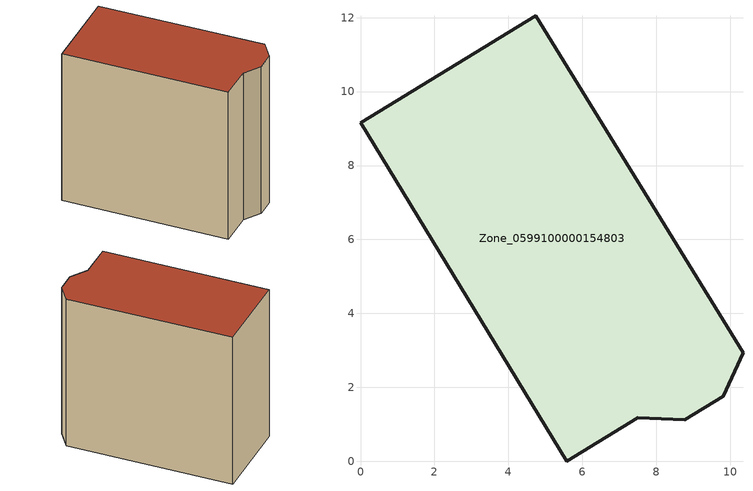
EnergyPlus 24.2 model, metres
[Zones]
Zone_0599100000154803
 floor ground (C_G): 0,9.15 4.74,12.05 10.35,2.93 9.81,1.75 8.78,1.12 7.5,1.18 5.58,0 z0
 wall outside (C_F): 4.74,12.05 0,9.15 5.58,0 7.5,1.18 8.78,1.12 9.81,1.75 10.35,2.93 4.74,12.05 z0:10.43
 roof outside (C_R): 10.35,2.93 4.74,12.05 0,9.15 5.58,0 7.5,1.18 8.78,1.12 9.81,1.75 z10.43
[BUILDING]
Pand.0599100000154803: North Axis=0; Terrain=City; Loads Convergence Tolerance Value=0.04; Temperature Convergence Tolerance Value=0.4; Solar Distribution=FullExterior; Maximum Number of Warmup Days=25; Minimum Number of Warmup Days=1
[Site:Location]
Rotterdam.The.Hague.AP_ZH_NLD Design_Conditions: Latitude=51.96; Longitude=4.45; Time Zone=1; Elevation=-4.5
[SITE:GROUNDTEMPERATURE:BUILDINGSURFACE]
18, 18, 18, 18, 18, 18, 18, 18, 18, 18, 18, 18
[MATERIAL] Thermal Absorptance=0.9; Solar Absorptance=0.7; Visible Absorptance=0.7
Name | Roughness | Thickness | Conductivity | Density | Specific Heat
G.TI.1946 | MediumSmooth | 0.15 | 1 | 540 | 1210
F.TI.1946 | Rough | 0.3 | 0.857143 | 1920 | 840
R.TI.1946 | MediumRough | 0.2 | 0.1 | 1500 | 1000
[CONSTRUCTION]
C_G: G.TI.1946
C_F: F.TI.1946
C_R: R.TI.1946
[ZONE]
Zone_0599100000154803: Type=1; Multiplier=1; Ceiling Height=Autocalculate; Volume=Autocalculate; Floor Area=autocalculate; Part of Total Floor Area=Yes
[ZONEINFILTRATION:DESIGNFLOWRATE]
Infil_Zone_0599100000154803: Zone or ZoneList or Space or SpaceList=Zone_0599100000154803; Schedule=AlwaysOn; Design Flow Rate Calculation Method=Flow/Area; Flow Rate per Floor Area=0.003; Constant Term Coefficient=1; Temperature Term Coefficient=0; Velocity Term Coefficient=0; Velocity Squared Term Coefficient=0
[HVACTEMPLATE:ZONE:IDEALLOADSAIRSYSTEM]
Zone_0599100000154803: Maximum Heating Supply Air Temperature=50; Minimum Cooling Supply Air Temperature=13; Maximum Heating Supply Air Humidity Ratio=0.0156; Minimum Cooling Supply Air Humidity Ratio=0.0077; Heating Limit=NoLimit; Cooling Limit=NoLimit; Dehumidification Control Type=ConstantSensibleHeatRatio; Cooling Sensible Heat Ratio=0.7; Dehumidification Setpoint=60; Humidification Control Type=None; Humidification Setpoint=30; Outdoor Air Method=None; Outdoor Air Flow Rate per Person=0.00944; Outdoor Air Flow Rate per Zone Floor Area=0; Outdoor Air Flow Rate per Zone=0; Demand Controlled Ventilation Type=None; Outdoor Air Economizer Type=NoEconomizer; Heat Recovery Type=None; Sensible Heat Recovery Effectiveness=0.7; Latent Heat Recovery Effectiveness=0.65
[ZONECONTROL:THERMOSTAT]
ThermostatControl_Zone_0599100000154803: Zone or ZoneList=Zone_0599100000154803; Control Type Schedule=DualSetpointControlType; Control 1=Thermostat_Zone_0599100000154803; Temperature Difference Between Cutout And Setpoint=0
[THERMOSTATSETPOINT:DUALSETPOINT]
Thermostat_Zone_0599100000154803: Heating Setpoint Temperature Schedule=HeatingSetpoint_Zone_0599100000154803; Cooling Setpoint Temperature Schedule=CoolingSetpoint_Zone_0599100000154803
[SCHEDULE:COMPACT]
HeatingSetpoint_Zone_0599100000154803: Through: 12/31, For: AllDays, Until: 24:00, 21
CoolingSetpoint_Zone_0599100000154803: Through: 12/31, For: AllDays, Until: 24:00, 24
DualSetpointControlType: Through: 12/31, For: AllDays, Until: 24:00, 4
AlwaysOn: Through: 12/31, For: AllDays, Until: 24:00, 1
